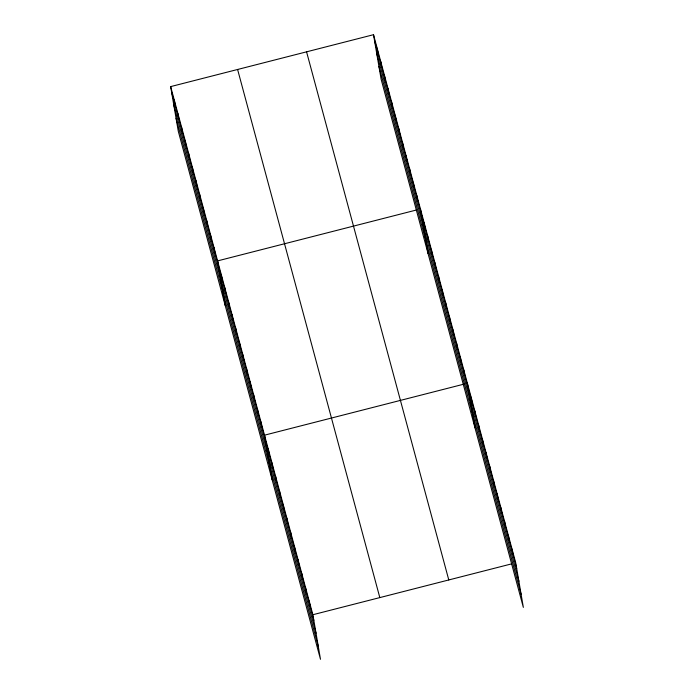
<?xml version="1.0" encoding="UTF-8"?>
<svg xmlns="http://www.w3.org/2000/svg" width="694" height="694" viewBox="0 0 694 694"><rect width="100%" height="100%" fill="white"/><g stroke="black" fill="none" stroke-linecap="round" stroke-linejoin="round"><path stroke-width="1.04" d="M170.655 86.611L312.873 614.728L320.489 659.3L178.271 131.183L170.655 86.611L373.511 34.7L515.729 562.817L523.345 607.389L381.127 79.272L373.511 34.7M416.322 210.03L217.586 260.892L225.203 305.464M464.286 384.051L264.518 435.173L272.135 479.736M312.873 614.728L511.608 563.875M374.465 40.304L516.692 568.429M376.668 53.16L518.886 581.286M378.933 66.416L521.151 594.532M306.566 51.833L448.784 579.95M237.6 69.478L379.818 597.603M171.609 92.215L313.827 620.341M173.812 105.072L316.03 633.197M176.076 118.318L318.294 646.444M512.007 549.006L512.97 554.61M508.294 535.195L509.249 540.799M504.573 521.385L505.527 526.989M500.851 507.574L501.805 513.178M497.13 493.755L498.092 499.368M493.408 479.944L494.371 485.548M489.695 466.134L490.649 471.738M485.974 452.323L486.928 457.927M482.252 438.513L483.215 444.117M478.53 424.693L479.493 430.306M474.817 410.883L475.772 416.487M471.096 397.072L472.05 402.676M467.374 383.262L474.991 427.825M463.766 369.85L464.72 375.463M460.157 356.447L461.111 362.051M456.548 343.044L457.502 348.648M452.93 329.633L453.893 335.237M449.322 316.23L450.285 321.834M445.713 302.818L446.676 308.431M442.104 289.415L443.058 295.019M438.495 276.012L439.449 281.617M434.886 262.601L435.841 268.214M431.269 249.198L432.232 254.802M427.66 235.795L428.623 241.399M424.051 222.384L425.014 227.988M420.443 208.981L428.059 253.553M416.834 195.569L417.788 201.182M413.225 182.166L414.179 187.77M409.616 168.763L410.57 174.368M405.999 155.352L406.962 160.965M402.39 141.949L403.353 147.553M398.781 128.546L399.744 134.15M395.172 115.135L396.127 120.739M391.563 101.732L392.518 107.336M387.955 88.32L388.909 93.933M384.337 74.917L385.3 80.521M380.728 61.514L381.691 67.118M377.12 48.103L378.083 53.716M309.151 600.917L310.114 606.521M305.429 587.107L306.392 592.711M301.717 573.296L302.671 578.9M297.995 559.477L298.949 565.09M294.273 545.666L295.228 551.27M290.552 531.856L291.515 537.46M286.83 518.045L287.793 523.649M283.117 504.234L284.072 509.838M279.396 490.415L280.35 496.028M275.674 476.605L276.637 482.209M271.953 462.794L272.916 468.398M268.24 448.983L269.194 454.587M260.909 421.761L261.864 427.365M257.301 408.358L258.255 413.962M253.683 394.947L254.646 400.559M250.074 381.544L251.037 387.148M246.465 368.141L247.428 373.745M242.857 354.729L243.811 360.342M239.248 341.327L240.202 346.931M235.639 327.924L236.593 333.528M232.022 314.512L232.984 320.125M228.413 301.109L229.376 306.713M224.804 287.706L225.767 293.31M221.195 274.295L222.149 279.899M213.978 247.48L214.932 253.093M210.36 234.078L211.323 239.682M206.751 220.675L207.714 226.279M203.142 207.263L204.105 212.876M199.534 193.86L200.488 199.464M195.925 180.457L196.879 186.061M192.316 167.046L193.27 172.65M188.707 153.643L189.662 159.247M185.09 140.231L186.053 145.844M181.481 126.828L182.444 132.433M177.872 113.426L178.835 119.03M174.263 100.014L175.218 105.627"/></g></svg>
